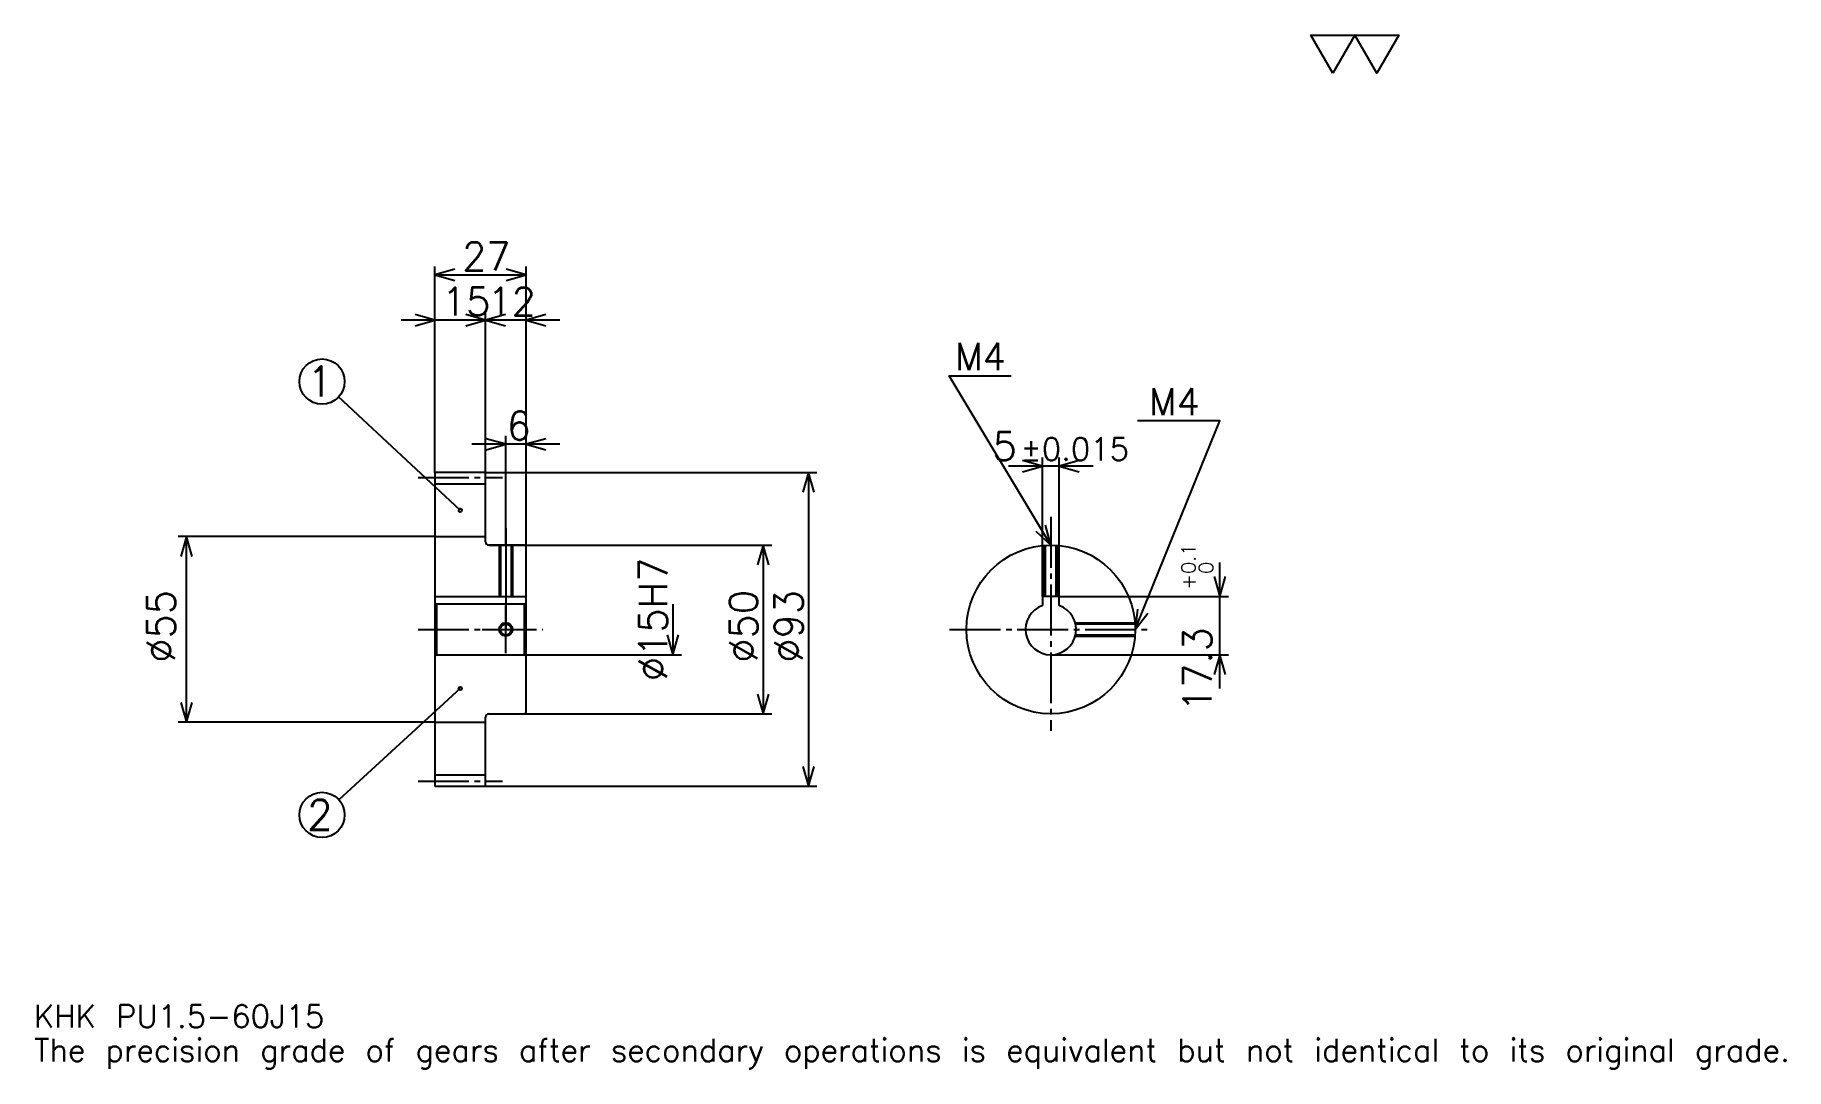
# Model space of a CAD drawing. Extents: x 17 to 536, y 6 to 313.
import ezdxf

# ---------------------------------------------------------------- set-up
doc = ezdxf.new("R2010")
doc.units = 0
doc.linetypes.add('DASHDOT', pattern=[20.086956, 15.065217, -1.673913, 1.673913, -1.673913])
doc.layers.get('0').update_dxf_attribs({"linetype": 'CONTINUOUS'})
doc.layers.add('DASHDOT', color=6, linetype='DASHDOT')
doc.styles.add('KANJI', font='TXT', dxfattribs={"bigfont": 'BIGFONT'})

msp = doc.modelspace()

# ---------------------------------------------------------------- linework, layer by layer
at = {"color": 5}
for p, q in [((135.586975, 182.92392), (135.586975, 244.021759)), ((162.586975, 182.92392), (162.586975, 244.021759)), ((135.586975, 241.51088), (162.586975, 241.51088)), ((150.586975, 182.92392), (150.586975, 230.630432)), ((160.630447, 228.119568), (125.543495, 228.119568)), ((172.630463, 228.119568), (140.543503, 228.119568)), ((143.086975, 171.73642), (107.008408, 205.338776)), ((156.586975, 182.92392), (156.586975, 193.804352)), ((172.630463, 191.293488), (146.543503, 191.293488)), ((315.652191, 146.223923), (315.652191, 187.369568)), ((320.652191, 146.223923), (320.652191, 187.369568)), ((135.586975, 182.823914), (135.586975, 182.92392)), ((150.486969, 182.92392), (162.586975, 182.92392)), ((150.586975, 182.823914), (150.586975, 182.92392)), ((156.586975, 161.42392), (156.586975, 182.92392)), ((156.586975, 161.42392), (156.586975, 182.92392)), ((162.586975, 182.92392), (248.793503, 182.92392)), ((162.586975, 160.92392), (162.586975, 182.92392)), ((246.282623, 182.92392), (246.282623, 89.92392)), ((330.695679, 184.858704), (305.608704, 184.858704)), ((135.586975, 163.92392), (59.423927, 163.92392)), ((61.934799, 108.92392), (61.934799, 163.92392)), ((151.586975, 161.42392), (162.586975, 161.42392)), ((162.586975, 161.42392), (235.402191, 161.42392)), ((232.891327, 161.42392), (232.891327, 111.42392)), ((368.260895, 118.88044), (368.260895, 156.267395)), ((320.652191, 146.223923), (370.771759, 146.223923)), ((206.108719, 143.92392), (206.108719, 128.92392)), ((162.586975, 128.92392), (208.619598, 128.92392)), ((318.152191, 128.92392), (370.771759, 128.92392)), ((143.086975, 118.92392), (107.049553, 85.964493)), ((151.586975, 111.42392), (162.586975, 111.42392)), ((162.586975, 111.42392), (235.402191, 111.42392)), ((135.586975, 108.92392), (59.423927, 108.92392)), ((150.486969, 89.92392), (162.586975, 89.92392)), ((162.586975, 89.92392), (248.793503, 89.92392))]:
    msp.add_line(p, q, dxfattribs=at)
at = {"color": 4}
for p, q in [((135.586975, 179.54892), (150.586975, 179.54892)), ((135.586975, 163.92392), (150.586975, 163.92392)), ((135.586975, 146.223923), (162.586975, 146.223923)), ((136.086975, 143.92392), (136.086975, 128.92392)), ((162.086975, 143.92392), (162.586975, 144.42392)), ((162.086975, 128.92392), (162.586975, 128.42392)), ((135.586975, 108.92392), (150.586975, 108.92392)), ((135.586975, 93.29892), (150.586975, 93.29892))]:
    msp.add_line(p, q, dxfattribs=at)
at = {"color": 7}
msp.add_lwpolyline([(401.739136, 301.304352), (395.210876, 312.619995), (421.323914, 312.619995), (414.795654, 301.304352), (408.267395, 312.619995), (401.739136, 301.304352)], dxfattribs=at)
at = {"color": 5}
for points in [[(141.445663, 243.184784), (135.586975, 241.51088), (141.445663, 239.836975)], [(156.728271, 239.836975), (162.586975, 241.51088), (156.728271, 243.184784)], [(129.728287, 226.445648), (135.586975, 228.119568), (129.728287, 229.793488)], [(144.728271, 226.445648), (150.586975, 228.119568), (144.728271, 229.793488)], [(156.445679, 229.793488), (150.586975, 228.119568), (156.445679, 226.445648)], [(168.445679, 229.793488), (162.586975, 228.119568), (168.445679, 226.445648)], [(318.152191, 161.42392), (288.021759, 211.641312), (306.434814, 211.641312)], [(343.152191, 136.42392), (368.260895, 198.25), (343.821777, 198.25)], [(150.728271, 189.619568), (156.586975, 191.293488), (150.728271, 192.967392)], [(168.445679, 192.967392), (162.586975, 191.293488), (168.445679, 189.619568)], [(247.956543, 177.065216), (246.282623, 182.92392), (244.608719, 177.065216)], [(309.793518, 183.184784), (315.652191, 184.858704), (309.793518, 186.532608)], [(326.510864, 186.532608), (320.652191, 184.858704), (326.510864, 183.184784)], [(313.702545, 165.586487), (318.152191, 161.42392), (316.573303, 167.308929)], [(63.608711, 158.065216), (61.934799, 163.92392), (60.260887, 158.065216)], [(234.565231, 155.565216), (232.891327, 161.42392), (231.217407, 155.565216)], [(366.586975, 152.082611), (368.260895, 146.223923), (369.934814, 152.082611)], [(343.805756, 142.481903), (343.152191, 136.42392), (346.907532, 141.222214)], [(204.434814, 134.782608), (206.108719, 128.92392), (207.782623, 134.782608)], [(369.934814, 123.065224), (368.260895, 128.92392), (366.586975, 123.065224)], [(60.260887, 114.782616), (61.934799, 108.92392), (63.608711, 114.782616)], [(231.217407, 117.282616), (232.891327, 111.42392), (234.565231, 117.282616)], [(244.608719, 95.782616), (246.282623, 89.92392), (247.956543, 95.782616)]]:
    msp.add_lwpolyline(points, dxfattribs=at)
at = {"color": 4}
for points in [[(150.586975, 162.42392), (150.586975, 182.823914), (150.486969, 182.92392), (135.686981, 182.92392), (135.586975, 182.823914), (135.586975, 128.42392)], [(151.586975, 111.42392), (162.086975, 111.42392), (162.586975, 111.92392), (162.586975, 160.92392), (162.086975, 161.42392), (151.586975, 161.42392)], [(154.586975, 161.42392), (154.586975, 146.223923)], [(154.96698, 161.42392), (154.96698, 146.223923)], [(158.20697, 161.42392), (158.20697, 146.223923)], [(158.586975, 161.42392), (158.586975, 146.223923)], [(316.152191, 146.223923), (316.152191, 161.343796)], [(316.532196, 146.223923), (316.532196, 161.371368)], [(319.772186, 146.223923), (319.772186, 161.371368)], [(320.152191, 146.223923), (320.152191, 161.343796)], [(320.652191, 143.494995), (320.652191, 146.223923), (315.652191, 146.223923), (315.652191, 143.494995)], [(135.586975, 128.42392), (136.086975, 128.92392), (162.086975, 128.92392), (162.086975, 143.92392), (136.086975, 143.92392), (135.586975, 144.42392)], [(325.380615, 138.42392), (343.072083, 138.42392)], [(325.475159, 138.043915), (343.09964, 138.043915)], [(325.380615, 134.42392), (343.072083, 134.42392)], [(325.475159, 134.803925), (343.09964, 134.803925)], [(135.586975, 128.42392), (135.586975, 90.023918), (135.686981, 89.92392), (150.486969, 89.92392), (150.586975, 90.023918), (150.586975, 110.42392)]]:
    msp.add_lwpolyline(points, dxfattribs=at)
at = {"color": 5}
for centre, radius in [((102.108719, 209.902191), 6.695652), ((143.086975, 171.73642), 0.502174), ((143.086975, 118.92392), 0.502174), ((102.108719, 81.445663), 6.695652)]:
    msp.add_circle(centre, radius, dxfattribs=at)
at = {"color": 4}
for centre, radius in [((318.152191, 136.42392), 25), ((156.586975, 136.42392), 1.62)]:
    msp.add_circle(centre, radius, dxfattribs=at)
at = {"color": 7}
msp.add_circle((156.586975, 136.42392), 2, dxfattribs=at)
at = {"color": 4}
for centre, radius, start, end in [((151.586975, 162.42392), 1, 180, 270), ((318.152191, 136.42392), 7.5, 109.47122094, 70.52877906), ((151.586975, 110.42392), 1, 90, 180)]:
    msp.add_arc(centre, radius, start, end, dxfattribs=at)
at = {"layer": 'DASHDOT', "color": 7}
for p, q in [((130.565231, 181.42392), (155.608719, 181.42392)), ((318.152191, 169.793488), (318.152191, 106.402176)), ((156.586975, 161.42392), (156.586975, 136.42392)), ((130.565231, 136.42392), (167.608719, 136.42392)), ((288.130432, 136.42392), (348.17395, 136.42392)), ((130.565231, 91.42392), (155.608719, 91.42392))]:
    msp.add_line(p, q, dxfattribs=at)
for points in [[(156.586975, 166.445663), (156.586975, 141.202179)], [(156.586975, 129.402176), (156.586975, 143.445663)], [(149.565231, 136.42392), (163.608719, 136.42392)]]:
    msp.add_lwpolyline(points, dxfattribs=at)

# ---------------------------------------------------------------- texts
at = {"color": 7, "style": 'KANJI'}
for s, height, p in [('27', 8.369565, (143.646759, 242.850006)), ('15', 8.369565, (137.646759, 229.458694)), ('12', 8.369565, (151.146759, 229.458694)), ('M4', 8.034783, (289.695679, 213.315216)), ('1', 8.927536, (97.644943, 205.438416)), ('M4', 8.034783, (347.169586, 199.92392)), ('6', 8.369565, (156.866867, 192.632614)), ('5', 8.369565, (300.875732, 186.532608)), ('%%p0.015', 6.695652, (309.160583, 186.532608)), ('2', 8.927536, (97.644943, 76.981888)), ('KHK PU1.5-60J15', 6.695652, (16.73913, 18.413044)), ('The precision grade of gears after secondary operations is equivalent but not identical to its original grade.', 6.695652, (16.73913, 8.369565))]:
    msp.add_text(s, height=height, dxfattribs=at).set_placement(p)
for s, height, p in [('%%c15H7', 8.369565, (204.434814, 121.14946)), ('0.1', 4.184783, (361.063049, 152.893036)), ('0', 4.184783, (366.252197, 152.893036)), ('+', 4.184783, (361.063049, 148.206085)), ('%%c55', 8.369565, (58.586975, 126.589676)), ('%%c50', 8.369565, (231.217407, 126.589676)), ('%%c93', 8.369565, (244.608719, 126.589676)), ('17.3', 8.369565, (365.750031, 111.979294))]:
    msp.add_text(s, height=height, rotation=90, dxfattribs=at).set_placement(p)

doc.saveas('drawing.dxf')
